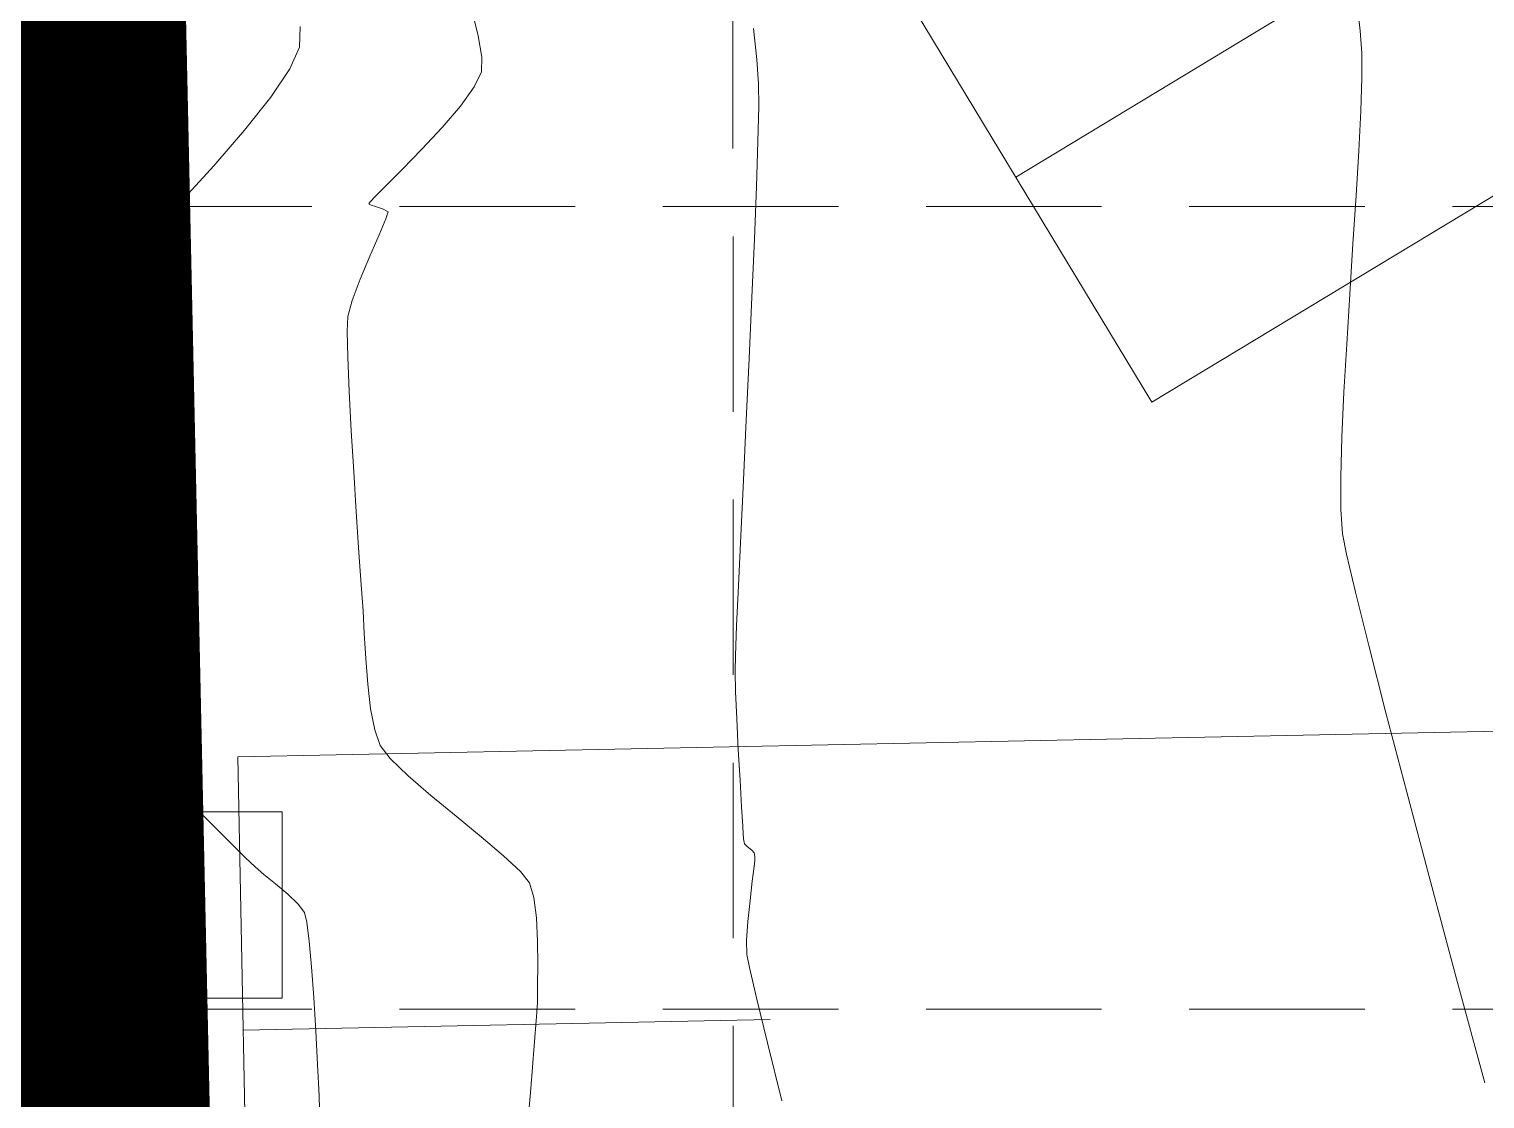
# Model space of a CAD drawing. Extents: x 2140663 to 2528301, y 336313 to 7007653.
# Drawn here: x 2527342.28 to 2527392.05, y 7006962.52 to 7006999.1 of the extents above; entities that cross this region are included whole.
import ezdxf

# ---------------------------------------------------------------- set-up
doc = ezdxf.new("R2010")
doc.units = 0
doc.header["$MEASUREMENT"] = 0
doc.linetypes.add('HIDDEN', pattern=[0.375, 0.25, -0.125])
doc.linetypes.add('PHANTOM2', pattern=[1.25, 0.625, -0.125, 0.125, -0.125, 0.125, -0.125])
for name, color, linetype in [('1 EXISTING CONTOURS', 43, 'Continuous'), ('1 SILT FENCE', 200, 'Continuous'), ('GRID', 254, 'HIDDEN'), ('xdrc002ar$0$xdrc002ar$0$C-PKNG-FACE-N', 1, 'Continuous'), ('xdrc002ar$0$xdrc002ar$0$C-PKNG-STRP-N', 6, 'Continuous'), ('xdrc002bs$0$v-pave-exst', 6, 'Continuous'), ('xdrc002pt$0$v-prop-line', 3, 'PHANTOM2')]:
    doc.layers.add(name, color=color, linetype=linetype)

msp = doc.modelspace()

# ---------------------------------------------------------------- linework, layer by layer
at = {"layer": '1 EXISTING CONTOURS', "color": 43, "lineweight": 0}
for points, elevation in [([(2527387.633441592, 7007000.512234361), (2527387.785032466, 7006999.040603139)], 605), ([(2527357.412665062, 7006999.749314549), (2527357.63316706, 7006998.868789243)], 603), ([(2527345.307170105, 7006999.323143953), (2527345.041393714, 7006998.714911851)], 601), ([(2527351.545419216, 7006999.193810644), (2527351.524186257, 7006998.482857066)], 602), ([(2527351.524186257, 7006998.482857066), (2527351.191781021, 7006997.744523128)], 602), ([(2527387.847339436, 7006998.27680504), (2527387.849517212, 7006997.438311483)], 605), ([(2527344.536984128, 7006997.958820585), (2527343.862496877, 7006997.110577133)], 601), ([(2527351.191781021, 7006997.744523128), (2527350.537404531, 7006996.77509752)], 602), ([(2527387.849517212, 7006997.438311483), (2527387.811265477, 7006996.30845781)], 605), ([(2527343.862496877, 7006997.110577133), (2527343.086487493, 7006996.225888477)], 601), ([(2527357.496821058, 7006997.126033313), (2527357.02248632, 7006996.471783427)], 603), ([(2527355.708935868, 7006994.999198299), (2527355.032209742, 7006994.305389912)], 603), ([(2527367.147686333, 7006993.724136816), (2527367.076994742, 7006991.920291121)], 604), ([(2527347.480930828, 7006993.205754722), (2527346.377152618, 7006992.03744649)], 602), ([(2527353.950462368, 7006993.213069354), (2527353.902247198, 7006993.153803745)], 603), ([(2527353.902247198, 7006993.153803745), (2527353.897165307, 7006993.141062585)], 603), ([(2527353.897165307, 7006993.141062585), (2527353.908606628, 7006993.122821003)], 603), ([(2527353.908606628, 7006993.122821003), (2527353.968865797, 7006993.086550076)], 603), ([(2527354.123137778, 7006993.03205816), (2527354.365319772, 7006992.957517501)], 603), ([(2527354.54933694, 7006992.857615887), (2527354.472222013, 7006992.613008143)], 603), ([(2527345.370644804, 7006991.000788619), (2527344.545255716, 7006990.168329515)], 602), ([(2527353.601984584, 7006990.547775597), (2527353.328739956, 7006989.820900355)], 603), ([(2527343.660001685, 7006989.347844102), (2527343.558067652, 7006989.285915331)], 602), ([(2527343.584969526, 7006988.952822689), (2527343.666196861, 7006988.064012919)], 602), ([(2527353.157655797, 7006988.77418735), (2527353.175437747, 7006987.88395233)], 603), ([(2527343.666196861, 7006988.064012919), (2527343.788333289, 7006986.758145018)], 602), ([(2527366.79951799, 7006985.733669833), (2527366.70245498, 7006983.682338398)], 604), ([(2527387.168438978, 7006985.151964746), (2527387.131163421, 7006983.795758374)], 605), ([(2527366.70245498, 7006983.682338398), (2527366.611721539, 7006981.771063326)], 604), ([(2527353.461866502, 7006982.593678247), (2527353.5437789, 7006981.373842968)], 603), ([(2527353.659041905, 7006979.806545742), (2527353.69823517, 7006979.205007349)], 603), ([(2527353.69823517, 7006979.205007349), (2527353.737982607, 7006978.439375507)], 603), ([(2527344.628926197, 7006977.929620649), (2527344.66176797, 7006977.586797724)], 602), ([(2527388.082597053, 7006978.018754155), (2527388.672996536, 7006975.716246778)], 605), ([(2527344.66176797, 7006977.586797724), (2527344.677808495, 7006977.405207602)], 602), ([(2527344.677808495, 7006977.405207602), (2527344.691295894, 7006977.272638806)], 602), ([(2527344.691295894, 7006977.272638806), (2527344.743807733, 7006977.349929423)], 602), ([(2527366.429188335, 7006977.685287476), (2527366.415462871, 7006977.141949044)], 604), ([(2527366.415462871, 7006977.141949044), (2527366.432785766, 7006976.449356506)], 604), ([(2527366.432785766, 7006976.449356506), (2527366.473060395, 7006975.513388149)], 604), ([(2527345.741020367, 7006975.005961004), (2527345.957860078, 7006974.615265983)], 602), ([(2527354.278764904, 7006974.607479016), (2527354.625774907, 7006974.158434999)], 603), ([(2527366.527104218, 7006974.459768153), (2527366.585734694, 7006973.414220694)], 604), ([(2527346.855392656, 7006973.61492237), (2527347.587473394, 7006972.860675718)], 602), ([(2527355.234758244, 7006973.571855615), (2527356.016350054, 7006972.896813315)], 603), ([(2527366.63976928, 7006972.502469952), (2527366.680025436, 7006971.850240106)], 604), ([(2527348.371099182, 7006972.068463665), (2527349.103271585, 7006971.336849586)], 602), ([(2527366.680025436, 7006971.850240106), (2527366.69732062, 7006971.583255332)], 604), ([(2527366.69732062, 7006971.583255332), (2527366.70781795, 7006971.408602792)], 604), ([(2527366.70781795, 7006971.408602792), (2527366.737863241, 7006971.243129517)], 604), ([(2527367.071959534, 7006970.935961368), (2527367.088291715, 7006970.804718192)], 604), ([(2527350.00126249, 7006970.449668842), (2527350.299003985, 7006970.191364778)], 602), ([(2527367.089778847, 7006970.667700971), (2527367.064765418, 7006970.461791772)], 604), ([(2527359.533544332, 7006969.406376613), (2527359.620902654, 7006968.711722804)], 603), ([(2527366.927873201, 7006969.30662625), (2527366.857218166, 7006968.589348931)], 604), ([(2527351.6993726, 7006968.888426328), (2527351.772111021, 7006968.56138651)], 602), ([(2527359.620902654, 7006968.711722804), (2527359.662386558, 7006967.916577407)], 603), ([(2527351.850674506, 7006967.917150817), (2527351.931046322, 7006967.032261697)], 602), ([(2527359.662386558, 7006967.916577407), (2527359.672641572, 7006967.109285402)], 603), ([(2527366.812573014, 7006967.933594577), (2527366.814549622, 7006967.45535269)], 604), ([(2527351.931046322, 7006967.032261697), (2527352.009209737, 7006965.983261596)], 602), ([(2527359.672641572, 7006967.109285402), (2527359.666313221, 7006966.378191771)], 603), ([(2527359.666313221, 7006966.378191771), (2527359.658047033, 7006965.811641498)], 603), ([(2527352.009209737, 7006965.983261596), (2527352.08114802, 7006964.846692963)], 602), ([(2527367.148840014, 7006965.979435704), (2527367.522897494, 7006964.434827266)], 604), ([(2527352.08114802, 7006964.846692963), (2527352.142844441, 7006963.699098242)], 602), ([(2527359.551635545, 7006964.328493501), (2527359.43234421, 7006962.870396992)], 603), ([(2527367.522897494, 7006964.434827266), (2527368.011091492, 7006962.454281752)], 604), ([(2527352.142844441, 7006963.699098242), (2527352.190282269, 7006962.617019881)], 602)]:
    msp.add_lwpolyline(points, dxfattribs=dict(at, elevation=elevation))
at = {"layer": '1 EXISTING CONTOURS', "color": 43, "lineweight": 0, "extrusion": (0.8318731614641617, -0.5549658036632714, 0), "elevation": -1786214.163393603}
msp.add_lwpolyline([(7231524.245380484, 601), (7231523.336478381, 601)], dxfattribs=at)
at = {"layer": '1 EXISTING CONTOURS', "color": 43, "lineweight": 0, "extrusion": (0.9862328299559742, 0.165362647284781, 0), "elevation": 3651258.953333638}
msp.add_lwpolyline([(6492601.775008421, 603.0000000000003), (6492601.044252294, 603.0000000000003)], dxfattribs=at)
at = {"layer": '1 EXISTING CONTOURS', "color": 43, "lineweight": 0, "extrusion": (0.9942452843140657, 0.1071275623695542, 0), "elevation": 3263465.505191693}
msp.add_lwpolyline([(6695925.171231043, 604), (6695924.094705332, 604)], dxfattribs=at)
at = {"layer": '1 EXISTING CONTOURS', "color": 43, "lineweight": 0, "extrusion": (0.996689259069006, 0.08130510965785585, 0), "elevation": 3088725.084212794}
msp.add_lwpolyline([(6778311.141065988, 605), (6778310.374730755, 605)], dxfattribs=at)
at = {"layer": '1 EXISTING CONTOURS', "color": 43, "lineweight": 0, "extrusion": (0.9996793742904603, -0.025320912665894, 0), "elevation": 2349123.82997573}
msp.add_lwpolyline([(7068746.529305262, 603), (7068746.023619744, 603)], dxfattribs=at)
at = {"layer": '1 EXISTING CONTOURS', "color": 43, "lineweight": 0, "extrusion": (0.9974816227181899, 0.07092539981901282, 0), "elevation": 3017976.437852753}
msp.add_lwpolyline([(6810097.268482816, 604), (6810096.436447451, 604)], dxfattribs=at)
at = {"layer": '1 EXISTING CONTOURS', "color": 43, "lineweight": 0, "extrusion": (0.9039367935255789, -0.4276660768762178, 0), "elevation": -712083.5398043394}
msp.add_lwpolyline([(7414748.151308952, 603), (7414747.57987866, 603)], dxfattribs=at)
at = {"layer": '1 EXISTING CONTOURS', "color": 43, "lineweight": 0, "extrusion": (0.9999904762576619, 0.004364332019302164, 0), "elevation": 2557924.014368491}
msp.add_lwpolyline([(6995900.22726637, 604.0000000000007), (6995899.457124394, 604.0000000000007)], dxfattribs=at)
at = {"layer": '1 EXISTING CONTOURS', "color": 43, "lineweight": 0, "extrusion": (0.7842068309032516, -0.6204995135893976, 0), "elevation": -2365872.535150851}
msp.add_lwpolyline([(7063154.514277946, 602), (7063153.075921593, 602)], dxfattribs=at)
at = {"layer": '1 EXISTING CONTOURS', "color": 43, "lineweight": 0, "extrusion": (0.7305311562519943, -0.6828793669054032, 0), "elevation": -2938630.279426079}
msp.add_lwpolyline([(6844699.501604993, 601), (6844698.316950681, 601)], dxfattribs=at)
at = {"layer": '1 EXISTING CONTOURS', "color": 43, "lineweight": 0, "extrusion": (0.7604980378425246, -0.6493402301087392, 0), "elevation": -2627874.644830602}
msp.add_lwpolyline([(6969921.658508996, 603.0000000000007), (6969920.699006874, 603.0000000000007)], dxfattribs=at)
at = {"layer": '1 EXISTING CONTOURS', "color": 43, "lineweight": 0, "extrusion": (0.9997545517898939, -0.02215482284715326, 0), "elevation": 2371508.122338584}
msp.add_lwpolyline([(7061269.978067582, 604.0000000000003), (7061268.782297974, 604.0000000000003)], dxfattribs=at)
at = {"layer": '1 EXISTING CONTOURS', "color": 43, "lineweight": 0, "extrusion": (0.9986957123274496, -0.05105755750883496, 0), "elevation": 2166331.253516209}
msp.add_lwpolyline([(7126899.418071898, 605), (7126898.053537482, 605)], dxfattribs=at)
at = {"layer": '1 EXISTING CONTOURS', "color": 43, "lineweight": 0, "extrusion": (0.732456764385637, -0.6808135488558696, 0), "elevation": -2919278.347200793}
msp.add_lwpolyline([(6852979.90883912, 603.0000000000007), (6852978.894600898, 603.0000000000007)], dxfattribs=at)
at = {"layer": '1 EXISTING CONTOURS', "color": 43, "lineweight": 0, "extrusion": (0.714783036545583, -0.6993462737919434, 0), "elevation": -3093814.708306546}
msp.add_lwpolyline([(6775968.825186062, 601), (6775967.719314638, 601)], dxfattribs=at)
at = {"layer": '1 EXISTING CONTOURS', "color": 43, "lineweight": 0, "extrusion": (0.7573317304727115, -0.6530303591864687, 0), "elevation": -2661738.804176858}
msp.add_lwpolyline([(6957056.185256876, 602), (6957054.582308412, 602)], dxfattribs=at)
at = {"layer": '1 EXISTING CONTOURS', "color": 43, "lineweight": 0, "extrusion": (0.9994483281136917, -0.0332120374374477, 0), "elevation": 2293256.332394582}
msp.add_lwpolyline([(7087068.71591534, 604.0000000000003), (7087067.175018805, 604.0000000000003)], dxfattribs=at)
at = {"layer": '1 EXISTING CONTOURS', "color": 43, "lineweight": 0, "extrusion": (0.9982108730779325, -0.05979174582659064, 0), "elevation": 2103905.463343002}
msp.add_lwpolyline([(7145575.467853724, 605), (7145573.927902007, 605)], dxfattribs=at)
at = {"layer": '1 EXISTING CONTOURS', "color": 43, "lineweight": 0, "extrusion": (0.7395282329883452, -0.6731255400095407, 0), "elevation": -2847541.26874651}
msp.add_lwpolyline([(6883093.101626975, 602), (6883091.441906448, 602)], dxfattribs=at)
at = {"layer": '1 EXISTING CONTOURS', "color": 43, "lineweight": 0, "extrusion": (0.7075727200272709, -0.7066405351189594, 0), "elevation": -3163138.73092097}
msp.add_lwpolyline([(6743889.532276625, 603), (6743888.709085338, 603)], dxfattribs=at)
at = {"layer": '1 EXISTING CONTOURS', "color": 43, "lineweight": 0, "extrusion": (0.7087766126845669, -0.7054329970389757, 0), "elevation": -3151634.855708983}
msp.add_lwpolyline([(6749272.500637476, 603), (6749272.015339521, 603)], dxfattribs=at)
at = {"layer": '1 EXISTING CONTOURS', "color": 43, "lineweight": 0, "extrusion": (0.7247570437724824, -0.6890045192175245, 0), "elevation": -2996132.412227497}
msp.add_lwpolyline([(6819726.20925245, 603), (6819725.980368828, 603)], dxfattribs=at)
at = {"layer": '1 EXISTING CONTOURS', "color": 43, "lineweight": 0, "extrusion": (0.9979710214126917, -0.06366977635039248, 0), "elevation": 2076125.930888291}
msp.add_lwpolyline([(7153694.575314962, 605), (7153692.918774565, 605)], dxfattribs=at)
at = {"layer": '1 EXISTING CONTOURS', "color": 43, "lineweight": 0, "extrusion": (-0.3330537156188931, -0.9429078547304873, 0), "elevation": -7448693.449365204}
msp.add_lwpolyline([(49356.82613643259, 603.0000000000007), (49356.98974943021, 603.0000000000007)], dxfattribs=at)
at = {"layer": '1 EXISTING CONTOURS', "color": 43, "lineweight": 0, "extrusion": (-0.4771161341835114, -0.8788402553944498, 0), "elevation": -7363869.024824986}
msp.add_lwpolyline([(-1122008.636251933, 603.0000000000007), (-1122008.426865566, 603.0000000000007)], dxfattribs=at)
at = {"layer": '1 EXISTING CONTOURS', "color": 43, "lineweight": 0, "extrusion": (0.9222378028744334, -0.3866231174533384, 0), "elevation": -378243.492466819}
msp.add_lwpolyline([(7439247.137138127, 603), (7439246.543389925, 603)], dxfattribs=at)
at = {"layer": '1 EXISTING CONTOURS', "color": 43, "lineweight": 0, "extrusion": (0.7174631197182402, -0.6965964914096038, 0), "elevation": -3067768.252259749}
msp.add_lwpolyline([(6787798.985928516, 602), (6787797.541034913, 602)], dxfattribs=at)
at = {"layer": '1 EXISTING CONTOURS', "color": 43, "lineweight": 0, "extrusion": (0.9188462222793607, -0.3946157875743792, 0), "elevation": -442819.794192859}
msp.add_lwpolyline([(7435682.073811614, 603), (7435681.280485484, 603)], dxfattribs=at)
at = {"layer": '1 EXISTING CONTOURS', "color": 43, "lineweight": 0, "extrusion": (0.9990853428456636, -0.04276070288200074, 0), "elevation": 2225431.503015986}
msp.add_lwpolyline([(7108654.917653975, 604), (7108652.928961193, 604)], dxfattribs=at)
at = {"layer": '1 EXISTING CONTOURS', "color": 43, "lineweight": 0, "extrusion": (0.9979444793215716, -0.0640844457852106, 0), "elevation": 2073153.263426844}
msp.add_lwpolyline([(7154554.968925375, 605.0000000000007), (7154553.25469879, 605.0000000000007)], dxfattribs=at)
at = {"layer": '1 EXISTING CONTOURS', "color": 43, "lineweight": 0, "extrusion": (0.9234953455222097, -0.3836096281362278, 0), "elevation": -353949.7504647062}
msp.add_lwpolyline([(7440441.1864645, 603.0000000000003), (7440440.332414946, 603.0000000000003)], dxfattribs=at)
at = {"layer": '1 EXISTING CONTOURS', "color": 43, "lineweight": 0, "extrusion": (0.7041165109924798, -0.7100844590242608, 0), "elevation": -3196009.799785248}
msp.add_lwpolyline([(6728365.554068608, 602), (6728364.764835687, 602)], dxfattribs=at)
at = {"layer": '1 EXISTING CONTOURS', "color": 43, "lineweight": 0, "extrusion": (0.96398622922695, -0.2659521570899666, 0), "elevation": 572809.7477203228}
msp.add_lwpolyline([(7426796.765188253, 603), (7426796.20144775, 603)], dxfattribs=at)
at = {"layer": '1 EXISTING CONTOURS', "color": 43, "lineweight": 0, "extrusion": (0.998984641937833, -0.04505202739433387, 0), "elevation": 2209121.707073364}
msp.add_lwpolyline([(7113738.336654072, 604.0000000000007), (7113736.245399896, 604.0000000000007)], dxfattribs=at)
at = {"layer": '1 EXISTING CONTOURS', "color": 43, "lineweight": 0, "extrusion": (0.9981114743775711, -0.06142869619185546, 0), "elevation": 2092184.135594603}
msp.add_lwpolyline([(7149011.279243069, 605), (7149009.566240534, 605)], dxfattribs=at)
at = {"layer": '1 EXISTING CONTOURS', "color": 43, "lineweight": 0, "extrusion": (0.9967544620209454, 0.08050181638531874, 0), "elevation": 3083216.333472477}
msp.add_lwpolyline([(6780792.089014885, 602.0000000000003), (6780791.754837659, 602.0000000000003)], dxfattribs=at)
at = {"layer": '1 EXISTING CONTOURS', "color": 43, "lineweight": 0, "extrusion": (0.4581360015316841, -0.8888821092251552, 0), "elevation": -5070520.351940236}
msp.add_lwpolyline([(5456664.773215015, 602), (5456664.645835521, 602)], dxfattribs=at)
at = {"layer": '1 EXISTING CONTOURS', "color": 43, "lineweight": 0, "extrusion": (0.6982733152643406, -0.715831249101174, 0), "elevation": -3251045.263735793}
msp.add_lwpolyline([(6701945.668397113, 602.0000000000007), (6701945.372787436, 602.0000000000007)], dxfattribs=at)
at = {"layer": '1 EXISTING CONTOURS', "color": 43, "lineweight": 0, "extrusion": (0.9991176155494486, -0.04199988450918232, 0), "elevation": 2230830.341255424}
msp.add_lwpolyline([(7106954.960702674, 603.0000000000003), (7106954.456983279, 603.0000000000003)], dxfattribs=at)
at = {"layer": '1 EXISTING CONTOURS', "color": 43, "lineweight": 0, "extrusion": (0.9984636710163426, -0.05541026674334738, 0), "elevation": 2135245.337856593}
msp.add_lwpolyline([(7136266.501651555, 605.0000000000007), (7136264.848739239, 605.0000000000007)], dxfattribs=at)
at = {"layer": '1 EXISTING CONTOURS', "color": 43, "lineweight": 0, "extrusion": (0.9991592086271869, 0.04099848552683317, 0), "elevation": 2812504.090038704}
msp.add_lwpolyline([(6897478.816405718, 603.0000000000007), (6897477.645239245, 603.0000000000007)], dxfattribs=at)
at = {"layer": '1 EXISTING CONTOURS', "color": 43, "lineweight": 0, "extrusion": (0.998918868998992, -0.04648755917204703, 0), "elevation": 2198896.721008446}
msp.add_lwpolyline([(7116903.490712601, 604.0000000000003), (7116901.3778116, 604.0000000000003)], dxfattribs=at)
at = {"layer": '1 EXISTING CONTOURS', "color": 43, "lineweight": 0, "extrusion": (0.9955695077898232, 0.0940284805743953, 0), "elevation": 3175002.729639925}
msp.add_lwpolyline([(6738300.06159013, 602.0000000000003), (6738298.470272777, 602.0000000000003)], dxfattribs=at)
at = {"layer": '1 EXISTING CONTOURS', "color": 43, "lineweight": 0, "extrusion": (0.9986621192183139, 0.05171045966133137, 0), "elevation": 2886306.429957525}
msp.add_lwpolyline([(6866921.603997337, 603), (6866920.259082832, 603)], dxfattribs=at)
at = {"layer": '1 EXISTING CONTOURS', "color": 43, "lineweight": 0, "extrusion": (0.9989897874346717, -0.04493778589594177, 0), "elevation": 2209955.571628937}
msp.add_lwpolyline([(7113483.325039556, 605), (7113481.790970626, 605)], dxfattribs=at)
at = {"layer": '1 EXISTING CONTOURS', "color": 43, "lineweight": 0, "extrusion": (0.9982955801568464, 0.05836038587351627, 0), "elevation": 2931975.99193823}
msp.add_lwpolyline([(6847545.212330783, 603.0000000000007), (6847543.800889874, 603.0000000000007)], dxfattribs=at)
at = {"layer": '1 EXISTING CONTOURS', "color": 43, "lineweight": 0, "extrusion": (0.9955219020230007, 0.09453117259670141, 0), "elevation": 3178404.76904106}
msp.add_lwpolyline([(6736694.421735226, 602.0000000000003), (6736692.689973048, 602.0000000000003)], dxfattribs=at)
at = {"layer": '1 EXISTING CONTOURS', "color": 43, "lineweight": 0, "extrusion": (0.9980069875138111, 0.06310350920200683, 0), "elevation": 2964481.605438467}
msp.add_lwpolyline([(6833534.088114616, 603.0000000000007), (6833532.71744092, 603.0000000000007)], dxfattribs=at)
at = {"layer": '1 EXISTING CONTOURS', "color": 43, "lineweight": 0, "extrusion": (0.9999954094434461, 0.003030031688746641, 0), "elevation": 2548606.911993545}
msp.add_lwpolyline([(6999293.566705834, 605.0000000000007), (6999292.445266252, 605.0000000000007)], dxfattribs=at)
at = {"layer": '1 EXISTING CONTOURS', "color": 43, "lineweight": 0, "extrusion": (0.9954915844435848, 0.09484990934102855, 0), "elevation": 3180561.529177911}
msp.add_lwpolyline([(6735674.697765081, 602.0000000000007), (6735672.964864125, 602.0000000000007)], dxfattribs=at)
at = {"layer": '1 EXISTING CONTOURS', "color": 43, "lineweight": 0, "extrusion": (0.9979522759804618, 0.06396291789323326, 0), "elevation": 2970398.800696396}
msp.add_lwpolyline([(6830975.251824873, 605.0000000000007), (6830974.421922085, 605.0000000000007)], dxfattribs=at)
at = {"layer": '1 EXISTING CONTOURS', "color": 43, "lineweight": 0, "extrusion": (0.9989033078558585, -0.0468207385100261, 0), "elevation": 2196522.807365623}
msp.add_lwpolyline([(7117630.440447244, 604.0000000000007), (7117628.748143717, 604.0000000000007)], dxfattribs=at)
at = {"layer": '1 EXISTING CONTOURS', "color": 43, "lineweight": 0, "extrusion": (0.9816396714853086, 0.190744738764181, 0), "elevation": 3817528.450359076}
msp.add_lwpolyline([(6396245.54866614, 605.0000000000007), (6396244.836870914, 605.0000000000007)], dxfattribs=at)
at = {"layer": '1 EXISTING CONTOURS', "color": 43, "lineweight": 0, "extrusion": (0.9954707209574629, 0.09506862635185753, 0), "elevation": 3182041.346063669}
msp.add_lwpolyline([(6734974.001614953, 602), (6734972.406881498, 602)], dxfattribs=at)
at = {"layer": '1 EXISTING CONTOURS', "color": 43, "lineweight": 0, "extrusion": (0.9974793616940474, 0.07095719128063023, 0), "elevation": 3018178.717267354}
msp.add_lwpolyline([(6809985.399343266, 603.0000000000007), (6809984.432190137, 603.0000000000007)], dxfattribs=at)
at = {"layer": '1 EXISTING CONTOURS', "color": 43, "lineweight": 0, "extrusion": (0.9736447333257761, 0.2280700183430048, 0), "elevation": 4058859.675333216}
msp.add_lwpolyline([(6245889.017462024, 605.0000000000007), (6245887.68533017, 605.0000000000007)], dxfattribs=at)
at = {"layer": '1 EXISTING CONTOURS', "color": 43, "lineweight": 0, "extrusion": (0.9970184325202223, 0.07716375583730402, 0), "elevation": 3060503.062511425}
msp.add_lwpolyline([(6791068.527146214, 603), (6791067.92276226, 603)], dxfattribs=at)
at = {"layer": '1 EXISTING CONTOURS', "color": 43, "lineweight": 0, "extrusion": (0.9954557507539901, 0.09522525027958786, 0), "elevation": 3183100.97195412}
msp.add_lwpolyline([(6734471.668353694, 602.0000000000007), (6734470.351094123, 602.0000000000007)], dxfattribs=at)
at = {"layer": '1 EXISTING CONTOURS', "color": 43, "lineweight": 0, "extrusion": (0.9989867989860525, -0.04500417149110414, 0), "elevation": 2209462.468970526}
msp.add_lwpolyline([(7113622.638142255, 604.0000000000007), (7113621.247884654, 604.0000000000007)], dxfattribs=at)
at = {"layer": '1 EXISTING CONTOURS', "color": 43, "lineweight": 0, "extrusion": (0.9704585897480584, 0.2412677466720523, 0), "elevation": 4143283.271948602}
msp.add_lwpolyline([(6190206.666194269, 605), (6190204.778821812, 605)], dxfattribs=at)
at = {"layer": '1 EXISTING CONTOURS', "color": 43, "lineweight": 0, "extrusion": (0.9954452386880636, 0.09533507630072095, 0), "elevation": 3183843.952946287}
msp.add_lwpolyline([(6734119.125075561, 602.0000000000007), (6734118.224596322, 602.0000000000007)], dxfattribs=at)
at = {"layer": '1 EXISTING CONTOURS', "color": 43, "lineweight": 0, "extrusion": (0.9983232080584453, 0.05788585536980872, 0), "elevation": 2928720.832122359}
msp.add_lwpolyline([(6848931.161448508, 603.0000000000003), (6848930.300498568, 603.0000000000003)], dxfattribs=at)
at = {"layer": '1 EXISTING CONTOURS', "color": 43, "lineweight": 0, "extrusion": (0.9991821463982364, -0.04043560706869102, 0), "elevation": 2241968.017029878}
msp.add_lwpolyline([(7103443.606502444, 604.0000000000003), (7103442.599199349, 604.0000000000003)], dxfattribs=at)
at = {"layer": '1 EXISTING CONTOURS', "color": 43, "lineweight": 0, "extrusion": (0.929439657670748, 0.3689741491607275, 0), "elevation": 4934407.939379321}
msp.add_lwpolyline([(5580037.752942793, 602), (5580037.5753854, 602)], dxfattribs=at)
at = {"layer": '1 EXISTING CONTOURS', "color": 43, "lineweight": 0, "extrusion": (0.9969212980458204, 0.07840870807912155, 0), "elevation": 3068980.878350884}
msp.add_lwpolyline([(6787238.638939369, 603.0000000000003), (6787237.753050195, 603.0000000000003)], dxfattribs=at)
at = {"layer": '1 EXISTING CONTOURS', "color": 43, "lineweight": 0, "extrusion": (0.9286933061930631, 0.3708486794262554, 0), "elevation": 4945656.442649226}
msp.add_lwpolyline([(5570070.323272845, 602), (5570069.867083, 602)], dxfattribs=at)
at = {"layer": '1 EXISTING CONTOURS', "color": 43, "lineweight": 0, "extrusion": (0.925156495510571, 0.3795859043939842, 0), "elevation": 4997939.234237527}
msp.add_lwpolyline([(5523205.535173664, 602), (5523204.913070421, 602)], dxfattribs=at)
at = {"layer": '1 EXISTING CONTOURS', "color": 43, "lineweight": 0, "extrusion": (0.993123313939356, 0.1170729828359702, 0), "elevation": 3330301.70078585}
msp.add_lwpolyline([(6662907.062976043, 603.0000000000007), (6662906.220584903, 603.0000000000007)], dxfattribs=at)
at = {"layer": '1 EXISTING CONTOURS', "color": 43, "lineweight": 0, "extrusion": (0.9189290181189281, 0.3944229451476965, 0), "elevation": 5086163.040279957}
msp.add_lwpolyline([(5442070.803341885, 602.0000000000007), (5442070.127907687, 602.0000000000007)], dxfattribs=at)
at = {"layer": '1 EXISTING CONTOURS', "color": 43, "lineweight": 0, "extrusion": (0.9822862282302911, 0.1873866746305848, 0), "elevation": 3795598.890388614}
msp.add_lwpolyline([(6409263.435516352, 603.0000000000007), (6409262.70271997, 603.0000000000007)], dxfattribs=at)
at = {"layer": '1 EXISTING CONTOURS', "color": 43, "lineweight": 0, "extrusion": (0.906755341378666, 0.4216571485001284, 0), "elevation": 5246225.35080603}
msp.add_lwpolyline([(5287939.231679502, 602.0000000000003), (5287938.61512936, 602.0000000000003)], dxfattribs=at)
at = {"layer": '1 EXISTING CONTOURS', "color": 43, "lineweight": 0, "extrusion": (0.998687080250893, 0.05122612360843333, 0), "elevation": 2882988.437474771}
msp.add_lwpolyline([(6868308.729502314, 604.0000000000007), (6868307.674497178, 604.0000000000007)], dxfattribs=at)
at = {"layer": '1 EXISTING CONTOURS', "color": 43, "lineweight": 0, "extrusion": (0.9674378634674964, 0.2531086334549768, 0), "elevation": 4218617.546147149}
msp.add_lwpolyline([(6139109.723062674, 605), (6139106.92216459, 605)], dxfattribs=at)
at = {"layer": '1 EXISTING CONTOURS', "color": 43, "lineweight": 0, "extrusion": (0.9443758478102215, 0.3288681469414836, 0), "elevation": 4691143.094553052}
msp.add_lwpolyline([(5786051.831397966, 603), (5786051.267200647, 603)], dxfattribs=at)
at = {"layer": '1 EXISTING CONTOURS', "color": 43, "lineweight": 0, "extrusion": (0.7670955385632633, 0.6415328789051556, 0), "elevation": 6433920.406027297}
msp.add_lwpolyline([(3753643.43786129, 602), (3753642.939063272, 602)], dxfattribs=at)
at = {"layer": '1 EXISTING CONTOURS', "color": 43, "lineweight": 0, "extrusion": (0.7304648063124486, 0.682950339877591, 0), "elevation": 6631552.943033321}
msp.add_lwpolyline([(3392296.076232165, 602), (3392295.230581732, 602)], dxfattribs=at)
at = {"layer": '1 EXISTING CONTOURS', "color": 43, "lineweight": 0, "extrusion": (-0.6937343330569239, -0.7202309873492428, 0), "elevation": -6799952.592170559}
msp.add_lwpolyline([(-3040699.427045469, 603.0000000000007), (-3040698.58150654, 603.0000000000007)], dxfattribs=at)
at = {"layer": '1 EXISTING CONTOURS', "color": 43, "lineweight": 0, "extrusion": (0.9982484633543373, 0.05916084355977964, 0), "elevation": 2937478.268529003}
msp.add_lwpolyline([(6845179.304313639, 604.0000000000007), (6845178.390963131, 604.0000000000007)], dxfattribs=at)
at = {"layer": '1 EXISTING CONTOURS', "color": 43, "lineweight": 0, "extrusion": (0.7109490394229068, 0.703243530609167, 0), "elevation": 6724423.673026219}
msp.add_lwpolyline([(3204259.784068431, 602.0000000000007), (3204258.669766264, 602.0000000000007)], dxfattribs=at)
at = {"layer": '1 EXISTING CONTOURS', "color": 43, "lineweight": 0, "extrusion": (-0.6368833033793512, -0.7709602180894974, 0), "elevation": -7011728.201183092}
msp.add_lwpolyline([(-2514133.099657007, 603), (-2514131.977893, 603)], dxfattribs=at)
at = {"layer": '1 EXISTING CONTOURS', "color": 43, "lineweight": 0, "extrusion": (0.9664884750055279, 0.2567100069757494, 0), "elevation": 4241452.798875612}
msp.add_lwpolyline([(6123352.509642091, 605.0000000000007), (6123349.350598472, 605.0000000000007)], dxfattribs=at)
at = {"layer": '1 EXISTING CONTOURS', "color": 43, "lineweight": 0, "extrusion": (-0.6344052640539966, -0.7730006215654546, 0), "elevation": -7019762.361839175}
msp.add_lwpolyline([(-2491611.597508043, 603.0000000000007), (-2491610.486623846, 603.0000000000007)], dxfattribs=at)
at = {"layer": '1 EXISTING CONTOURS', "color": 43, "lineweight": 0, "extrusion": (-0.7038608154198189, -0.7103379143172268, 0), "elevation": -6756219.405777616}
msp.add_lwpolyline([(-3136660.668008798, 602.0000000000007), (-3136659.854704919, 602.0000000000007)], dxfattribs=at)
at = {"layer": '1 EXISTING CONTOURS', "color": 43, "lineweight": 0, "extrusion": (0.6460517930886186, 0.7632935743519534, 0), "elevation": 6981180.304180786}
msp.add_lwpolyline([(2597750.564289442, 603.0000000000007), (2597749.564375271, 603.0000000000007)], dxfattribs=at)
at = {"layer": '1 EXISTING CONTOURS', "color": 43, "lineweight": 0, "extrusion": (-0.6812018245529763, -0.7320956728636607, 0), "elevation": -6851414.249350792}
msp.add_lwpolyline([(-2922893.091183198, 603), (-2922892.301153815, 603)], dxfattribs=at)
at = {"layer": '1 EXISTING CONTOURS', "color": 43, "lineweight": 0, "extrusion": (0.7147468816097076, 0.6993832248697411, 0), "elevation": 6706985.639161313}
msp.add_lwpolyline([(3240612.946000408, 604.0000000000007), (3240612.807648451, 604.0000000000007)], dxfattribs=at)
at = {"layer": '1 EXISTING CONTOURS', "color": 43, "lineweight": 0, "extrusion": (-0.6412970688638213, -0.7672926882661344, 0), "elevation": -6997190.668857541}
msp.add_lwpolyline([(-2554319.963642807, 604), (-2554319.769004009, 604)], dxfattribs=at)
at = {"layer": '1 EXISTING CONTOURS', "color": 43, "lineweight": 0, "extrusion": (-0.6881832859912383, -0.7255368804425462, 0), "elevation": -6823107.610716166}
msp.add_lwpolyline([(-2988382.38370843, 604), (-2988382.262432265, 604)], dxfattribs=at)
at = {"layer": '1 EXISTING CONTOURS', "color": 43, "lineweight": 0, "extrusion": (0.9999411047245255, 0.01085297573459696, 0), "elevation": 2603264.722427461}
msp.add_lwpolyline([(6979128.673560758, 604.0000000000007), (6979128.536535467, 604.0000000000007)], dxfattribs=at)
at = {"layer": '1 EXISTING CONTOURS', "color": 43, "lineweight": 0, "extrusion": (0.7009084058057343, 0.7132512927929849, 0), "elevation": 6769171.592086562}
msp.add_lwpolyline([(3108609.280693187, 602.0000000000007), (3108608.831664456, 602.0000000000007)], dxfattribs=at)
at = {"layer": '1 EXISTING CONTOURS', "color": 43, "lineweight": 0, "extrusion": (0.7817230415565576, 0.6236257582072479, 0), "elevation": 6345421.990296655}
msp.add_lwpolyline([(3901383.906437691, 603.0000000000007), (3901383.418707257, 603.0000000000007)], dxfattribs=at)
at = {"layer": '1 EXISTING CONTOURS', "color": 43, "lineweight": 0, "extrusion": (0.9924518343689839, -0.122635053951303, 0), "elevation": 1648989.878933173}
msp.add_lwpolyline([(7264024.484516785, 604), (7264023.988417403, 604)], dxfattribs=at)
at = {"layer": '1 EXISTING CONTOURS', "color": 43, "lineweight": 0, "extrusion": (-0.6277412067218798, -0.778422107460572, 0), "elevation": -7040902.429781249}
msp.add_lwpolyline([(-2431218.577349778, 602.0000000000007), (-2431218.064401098, 602.0000000000007)], dxfattribs=at)
at = {"layer": '1 EXISTING CONTOURS', "color": 43, "lineweight": 0, "extrusion": (-0.6388641175048606, -0.769319595073943, 0), "elevation": -7005232.896087039}
msp.add_lwpolyline([(-2532161.206153668, 602), (-2532160.659916631, 602)], dxfattribs=at)
at = {"layer": '1 EXISTING CONTOURS', "color": 43, "lineweight": 0, "extrusion": (0.9598221822112861, 0.2806089423649304, 0), "elevation": 4392034.017025786}
msp.add_lwpolyline([(6016245.50762289, 603.0000000000007), (6016244.980632323, 603.0000000000007)], dxfattribs=at)
at = {"layer": '1 EXISTING CONTOURS', "color": 43, "lineweight": 0, "extrusion": (0.993481295708844, -0.1139952414650568, 0), "elevation": 1712130.612188048}
msp.add_lwpolyline([(7249401.416112652, 604.0000000000007), (7249400.748952853, 604.0000000000007)], dxfattribs=at)
at = {"layer": '1 EXISTING CONTOURS', "color": 43, "lineweight": 0, "extrusion": (0.9656780041408449, 0.2597421650763593, 0), "elevation": 4260650.66346544}
msp.add_lwpolyline([(6110006.958954788, 605.0000000000003), (6110003.507534599, 605.0000000000003)], dxfattribs=at)
at = {"layer": '1 EXISTING CONTOURS', "color": 43, "lineweight": 0, "extrusion": (-0.6852232758164911, -0.7283330709773633, 0), "elevation": -6835207.441608189}
msp.add_lwpolyline([(-2960585.20671733, 602), (-2960584.711665959, 602)], dxfattribs=at)
at = {"layer": '1 EXISTING CONTOURS', "color": 43, "lineweight": 0, "extrusion": (0.7990500767937464, 0.6012644798887657, 0), "elevation": 6232522.0737649}
msp.add_lwpolyline([(4079312.58973855, 602), (4079312.223369194, 602)], dxfattribs=at)
at = {"layer": '1 EXISTING CONTOURS', "color": 43, "lineweight": 0, "extrusion": (0.992646218885281, 0.1210515763332094, 0), "elevation": 3356970.770052099}
msp.add_lwpolyline([(6649500.932345787, 602.0000000000007), (6649500.283337428, 602.0000000000007)], dxfattribs=at)
at = {"layer": '1 EXISTING CONTOURS', "color": 43, "lineweight": 0, "extrusion": (0.9976904377297251, -0.06792488838908445, 0), "elevation": 2045582.186704245}
msp.add_lwpolyline([(7162456.670760785, 604), (7162456.013488419, 604)], dxfattribs=at)
at = {"layer": '1 EXISTING CONTOURS', "color": 43, "lineweight": 0, "extrusion": (0.9790672250908448, 0.2035371434232912, 0), "elevation": 3900640.153830242}
msp.add_lwpolyline([(6345879.160997761, 604.0000000000003), (6345878.707895279, 604.0000000000003)], dxfattribs=at)
at = {"layer": '1 EXISTING CONTOURS', "color": 43, "lineweight": 0, "extrusion": (0.9735907236763262, 0.2283004659903425, 0), "elevation": 4060314.80971857}
msp.add_lwpolyline([(6244919.041186322, 604), (6244917.980885345, 604)], dxfattribs=at)
at = {"layer": '1 EXISTING CONTOURS', "color": 43, "lineweight": 0, "extrusion": (0.964930954591431, 0.2625038149651732, 0), "elevation": 4278113.36567912}
msp.add_lwpolyline([(6097789.186957125, 605), (6097785.508933566, 605)], dxfattribs=at)
at = {"layer": '1 EXISTING CONTOURS', "color": 43, "lineweight": 0, "extrusion": (0.998181762886069, -0.06027576827929951, 0), "elevation": 2100414.071313044}
msp.add_lwpolyline([(7146564.031453621, 603.0000000000007), (7146563.555174544, 603.0000000000007)], dxfattribs=at)
at = {"layer": '1 EXISTING CONTOURS', "color": 43, "lineweight": 0, "extrusion": (0.9970404469350626, -0.07687878234942891, 0), "elevation": 1981192.81138784}
msp.add_lwpolyline([(7180528.181354348, 603.0000000000007), (7180527.17062814, 603.0000000000007)], dxfattribs=at)
at = {"layer": '1 EXISTING CONTOURS', "color": 43, "lineweight": 0, "extrusion": (0.9964884641997429, -0.08373016611017839, 0), "elevation": 1931790.354151224}
msp.add_lwpolyline([(7193973.894516829, 603.0000000000003), (7193972.061582519, 603.0000000000003)], dxfattribs=at)
at = {"layer": '1 EXISTING CONTOURS', "color": 43, "lineweight": 0, "extrusion": (0.9995191247192982, 0.03100837500366782, 0), "elevation": 2743411.373553569}
msp.add_lwpolyline([(6925224.05742194, 602), (6925223.116950137, 602)], dxfattribs=at)
at = {"layer": '1 SILT FENCE', "color": 200, "linetype": 'Continuous', "lineweight": 0, "const_width": 10}
msp.add_lwpolyline([(2527349.882174684, 7006666.896567727), (2527332.665792525, 7007457.699583834), (2527360.286020877, 7007457.772928173)], dxfattribs=at)
at = {"layer": 'GRID', "color": 253, "linetype": 'HIDDEN', "lineweight": 0, "ltscale": 24}
for p, q in [((2527366.415647264, 7006032.016217309), (2527366.29970966, 7007623.616497753)), ((2527228.947377252, 7006993.041132786), (2528272.331315909, 7006993.041132786)), ((2527228.947377252, 7006965.583660717), (2528272.331315909, 7006965.583660717))]:
    msp.add_line(p, q, dxfattribs=at)
at = {"layer": 'xdrc002ar$0$xdrc002ar$0$C-PKNG-FACE-N', "color": 7, "lineweight": 0}
for p, q in [((2527380.671692911, 7006986.342896678), (2527348.070708229, 7007040.251825646)), ((2527394.362849476, 7006994.622511838), (2527380.671692912, 7006986.342896678)), ((2527349.411477756, 7006974.213385783), (2527399.660641494, 7006975.233587766)), ((2527351.538789624, 7006869.434485318), (2527349.411477756, 7006974.213385783))]:
    msp.add_line(p, q, dxfattribs=at)
at = {"layer": 'xdrc002ar$0$xdrc002ar$0$C-PKNG-STRP-N', "color": 7, "lineweight": 0}
msp.add_line((2527391.41696052, 7007003.358739298), (2527376.014409386, 7006994.044172245), dxfattribs=at)
at = {"layer": 'xdrc002ar$0$xdrc002ar$0$C-PKNG-STRP-N', "color": 7, "linetype": 'Continuous', "lineweight": 0}
msp.add_line((2527367.61465568, 7006965.234039975), (2527349.601209481, 7006964.86831541), dxfattribs=at)
at = {"layer": 'xdrc002bs$0$v-pave-exst', "color": 7, "lineweight": 0}
msp.add_lwpolyline([(2527350.931707304, 7006972.337783807), (2527342.728827849, 7006972.337783807), (2527343.026793713, 7006965.960585094), (2527350.931707304, 7006965.960585094), (2527350.931707304, 7006972.337783807)], dxfattribs=at)
at = {"layer": 'xdrc002pt$0$v-prop-line', "color": 7, "lineweight": 0}
msp.add_line((2527352.351449143, 7006488.063281032), (2527332.689739998, 7007456.483707082), dxfattribs=at)

doc.saveas('drawing.dxf')
